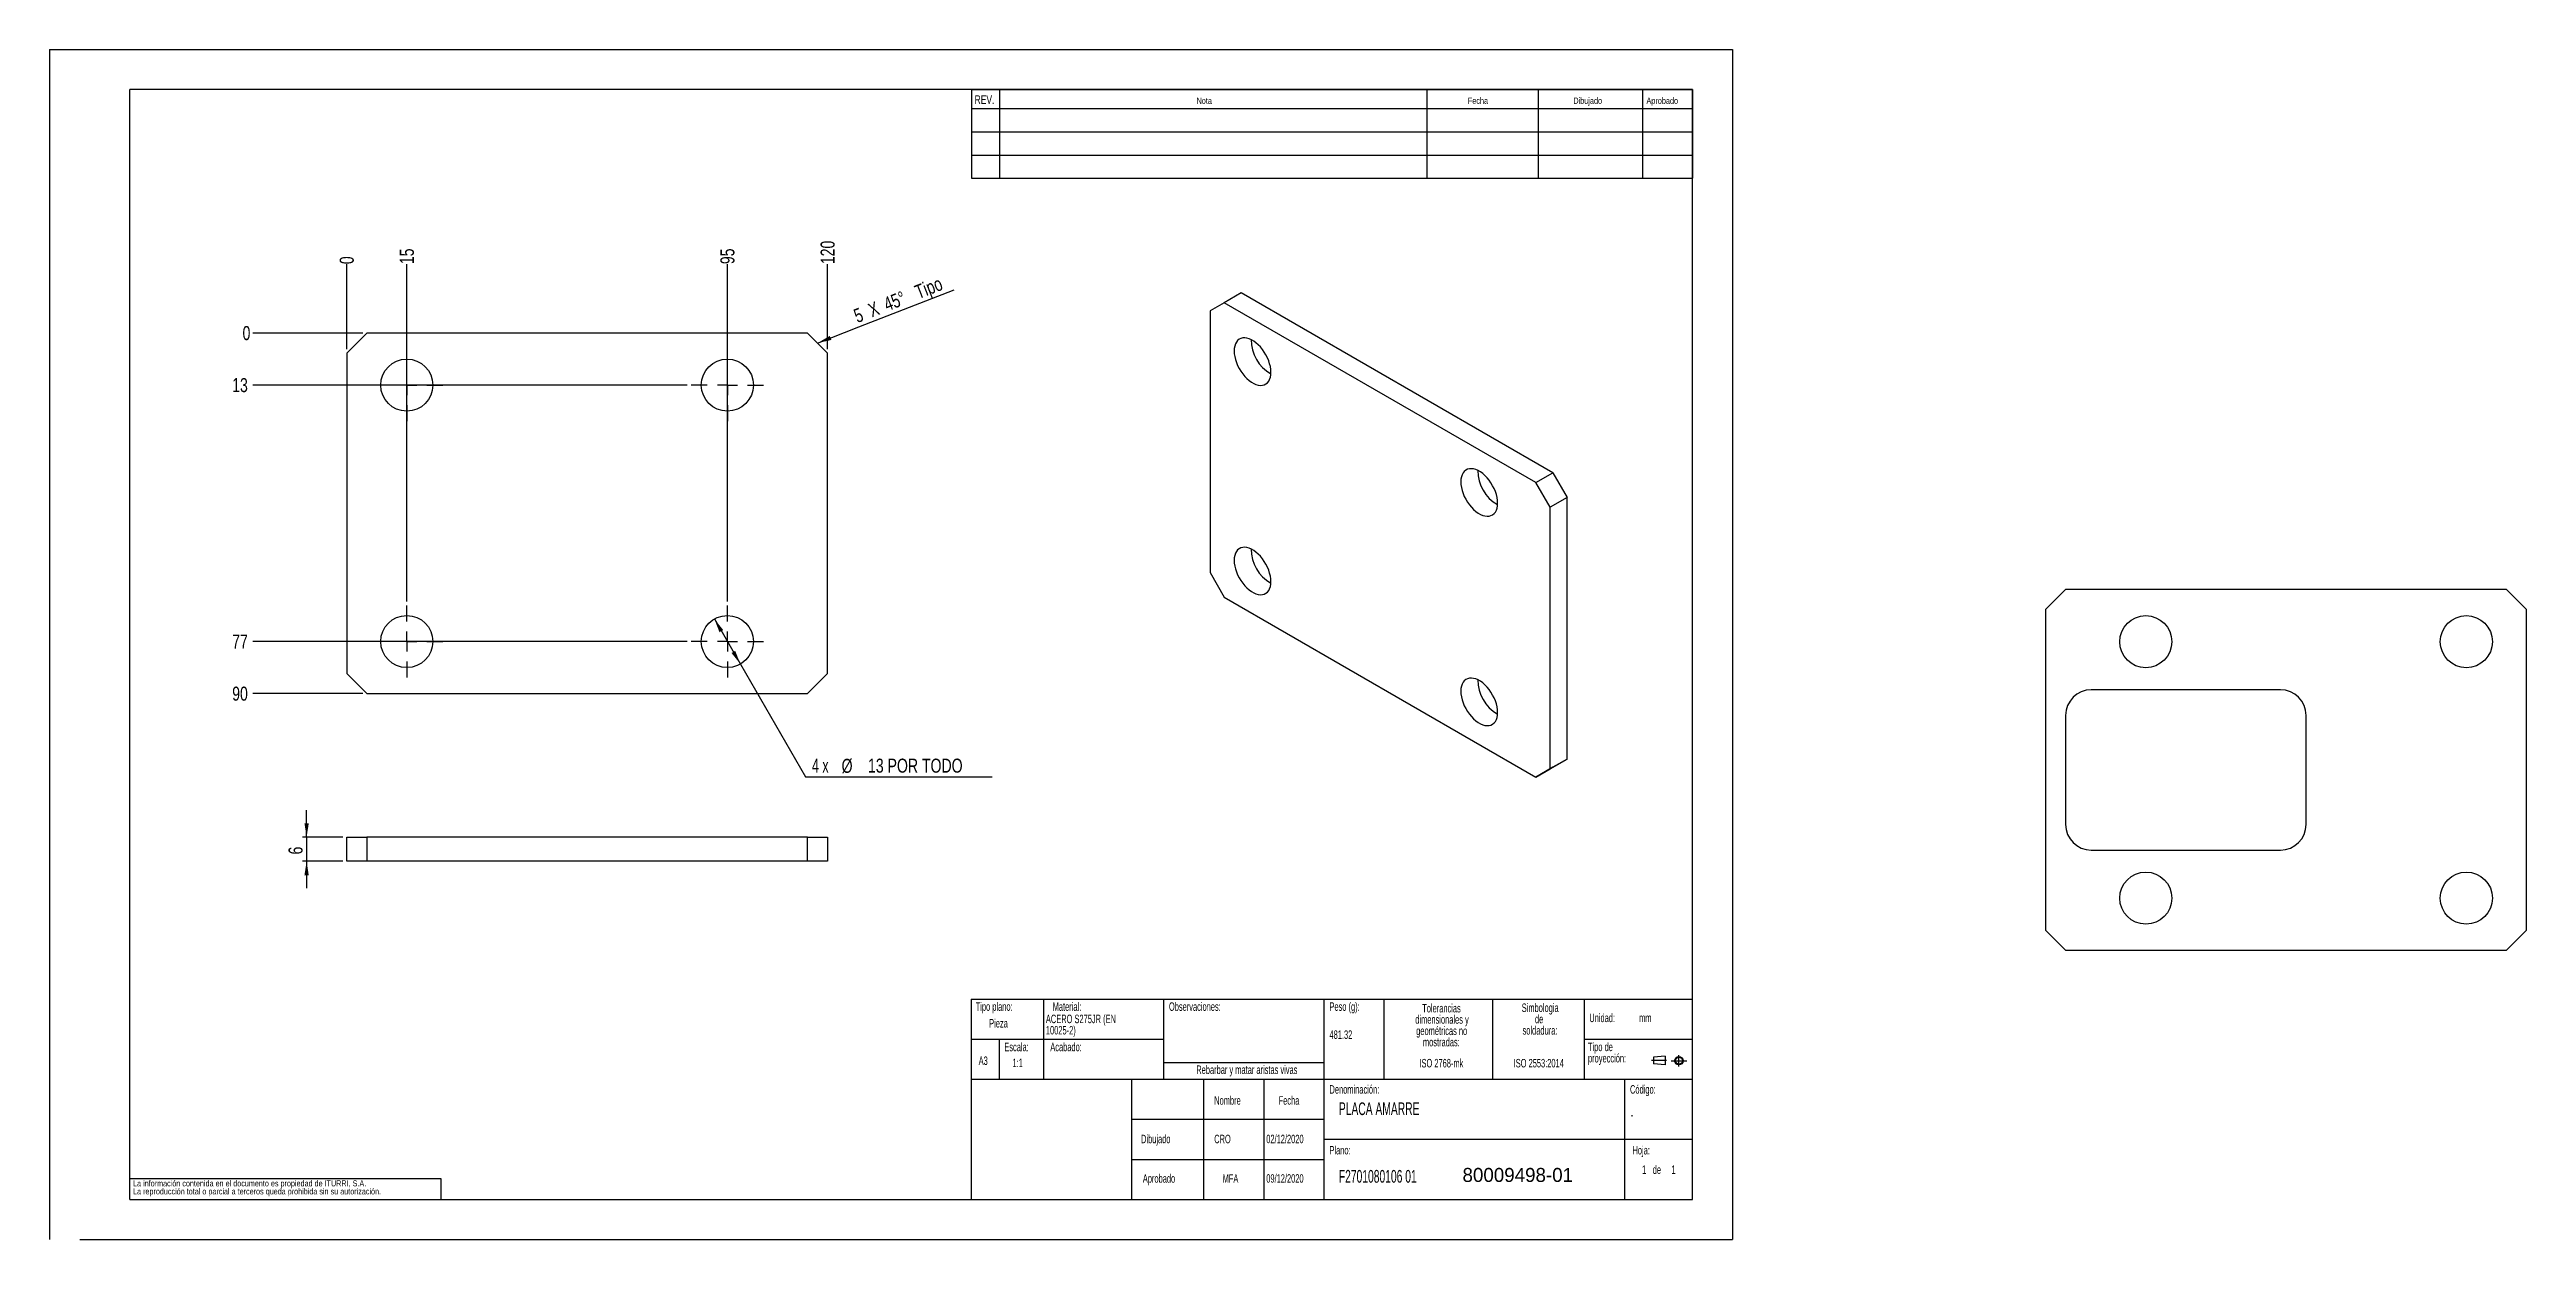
# Model space of a CAD drawing. Extents: x 0 to 618, y 0 to 297.
import ezdxf

# ---------------------------------------------------------------- set-up
doc = ezdxf.new("R2010")
doc.units = 0
doc.linetypes.add('SLD-CENTRADA-TRAZOS-LARGOS', pattern=[19.05, 15.24, -1.27, 1.27, -1.27])
doc.linetypes.add('SLD-CONTINUA', pattern=[0])
doc.layers.get('0').update_dxf_attribs({"linetype": 'CONTINUOUS'})
for name, color, linetype in [('FORMATO', 7, 'SLD-CONTINUA'), ('MARCADO', 5, 'CONTINUOUS'), ('SLD-0', 179, 'SLD-CONTINUA')]:
    doc.layers.add(name, color=color, linetype=linetype)
doc.styles.add('SLDTEXTSTYLE0', font='TXT', dxfattribs={"width": 0.605})
doc.styles.add('SLDTEXTSTYLE1', font='TXT', dxfattribs={"width": 0.75})
doc.styles.add('SLDTEXTSTYLE2', font='TXT', dxfattribs={"width": 0.666667})
doc.dimstyles.new('SLDDIMSTYLE0', dxfattribs={"dimtxt": 3.5, "dimasz": 3.5, "dimexe": 0, "dimexo": 0.0625, "dimgap": 0.875, "dimtad": 0, "dimtih": 1, "dimtoh": 1, "dimdec": 0, "dimrnd": 1e-09, "dimdsep": 46, "dimtxsty": 'SLDTEXTSTYLE1', "dimblk1": 'NONE', "dimblk2": 'NONE', "dimsah": 1, "dimcen": 0.09, "dimadec": 0, "dimazin": 0, "dimtfac": 1, "dimtdec": 0, "dimtofl": 0, "dimtmove": 0, "dimatfit": 3, "dimldrblk": 'NONE', "dimfxl": 1, "dimtolj": 1, "dimtzin": 12, "dimarcsym": 0})
doc.dimstyles.new('SLDDIMSTYLE1', dxfattribs={"dimtxt": 3.5, "dimasz": 3.5, "dimexe": 0, "dimexo": 0.0625, "dimgap": 0.875, "dimtad": 0, "dimtih": 1, "dimtoh": 1, "dimdec": 1, "dimrnd": 1e-09, "dimzin": 12, "dimdsep": 46, "dimtxsty": 'SLDTEXTSTYLE1', "dimblk1": 'NONE', "dimblk2": 'NONE', "dimsah": 1, "dimcen": 0.09, "dimadec": 0, "dimazin": 0, "dimtfac": 1, "dimtdec": 1, "dimtofl": 0, "dimtmove": 0, "dimatfit": 3, "dimldrblk": 'NONE', "dimfxl": 1, "dimtolj": 1, "dimtzin": 12, "dimarcsym": 0})
doc.dimstyles.new('SLDDIMSTYLE2', dxfattribs={"dimtxt": 3.5, "dimasz": 3.5, "dimexe": 0, "dimexo": 0.0625, "dimgap": 0.875, "dimtad": 0, "dimtih": 1, "dimtoh": 1, "dimdec": 6, "dimrnd": 1e-09, "dimzin": 12, "dimdsep": 46, "dimtxsty": 'SLDTEXTSTYLE1', "dimsah": 1, "dimcen": 0, "dimadec": 0, "dimazin": 0, "dimtfac": 1, "dimtdec": 1, "dimtmove": 0, "dimatfit": 3, "dimfxl": 1, "dimtolj": 1, "dimtzin": 12, "dimarcsym": 0})
doc.dimstyles.new('SLDDIMSTYLE3', dxfattribs={"dimtxt": 3.5, "dimasz": 3.5, "dimexe": 0, "dimexo": 0.0625, "dimgap": 0.875, "dimtad": 1, "dimdec": 1, "dimrnd": 1e-09, "dimzin": 12, "dimdsep": 46, "dimtxsty": 'SLDTEXTSTYLE1', "dimsah": 1, "dimcen": 0.09, "dimadec": 0, "dimazin": 0, "dimtfac": 1, "dimtdec": 1, "dimtmove": 0, "dimatfit": 0, "dimfxl": 1, "dimtolj": 1, "dimtzin": 12, "dimarcsym": 0})

# ---------------------------------------------------------------- blocks, each defined once
blk = doc.blocks.new('BLOQUE3')
at = {"color": 7, "linetype": 'SLD-CENTRADA-TRAZOS-LARGOS'}
for p, q in [((397.92, 130.06), (394.8, 130.06)), ((398.88, 130.02), (402.16, 130.02)), ((400.52, 128.85), (400.52, 131.19))]:
    blk.add_line(p, q, dxfattribs=at)
at = {"color": 7, "linetype": 'SLD-CONTINUA'}
for p, q in [((397.68, 130.95), (395.23, 130.77)), ((395.23, 130.77), (395.23, 129.34)), ((397.68, 129.16), (395.23, 129.34)), ((397.68, 130.95), (397.68, 129.16))]:
    blk.add_line(p, q, dxfattribs=at)
for radius in [0.892, 0.713]:
    blk.add_circle((400.52, 130.02), radius, dxfattribs=at)
blk = doc.blocks.new('SW_NOTE_0')
at = {"layer": 'SLD-0', "color": 0, "attachment_point": 2, "style": 'SLDTEXTSTYLE0'}
for s, insert, char_height in [('dimensionales y', (7.54, -0.09), 2.1167), ('Tolerancias', (7.41, 2.73), 2.1167), ('geométricas no', (7.46, -2.92), 2.1167), ('mostradas:', (7.38, -5.74), 2.117)]:
    blk.add_mtext(s, dxfattribs=dict(at, insert=insert, char_height=char_height))
blk = doc.blocks.new('SW_NOTE_0_1')
at = {"layer": 'SLD-0', "color": 0, "attachment_point": 1, "style": 'SLDTEXTSTYLE0'}
for s, insert, char_height in [('Tipo de', (0, 2.73), 2.117), ('proyección:', (0, -0.09), 2.1167)]:
    blk.add_mtext(s, dxfattribs=dict(at, insert=insert, char_height=char_height))
blk = doc.blocks.new('SW_NOTE_0_2')
at = {"layer": 'SLD-0', "color": 0, "char_height": 2.117, "attachment_point": 2, "style": 'SLDTEXTSTYLE0'}
for s, insert in [('Simbologia', (7.11, 2.73)), ('de', (6.84, -0.09)), ('soldadura:', (7.06, -2.92))]:
    blk.add_mtext(s, dxfattribs=dict(at, insert=insert))
blk = doc.blocks.new('SW_NOTE_0_3')
at = {"layer": 'SLD-0', "color": 0, "attachment_point": 1, "style": 'SLDTEXTSTYLE0'}
for s, insert, char_height in [('ACERO S275JR (EN', (0, 2.73), 2.1167), ('10025-2)', (0, -0.09), 2.117)]:
    blk.add_mtext(s, dxfattribs=dict(at, insert=insert, char_height=char_height))
blk = doc.blocks.new('SW_NOTE_0_4')
at = {"layer": 'SLD-0', "color": 0, "char_height": 1.5, "attachment_point": 1, "style": 'SLDTEXTSTYLE1'}
for s, insert in [('La información contenida en el documento es propiedad de ITURRI, S.A.', (0, 1.93)), ('La reproducción total o parcial a terceros queda prohibida sin su autorización.', (0, -0.07))]:
    blk.add_mtext(s, dxfattribs=dict(at, insert=insert))
blk = doc.blocks.new('SW_NOTE_0_5')
at = {"layer": 'SLD-0', "color": 0, "attachment_point": 2, "style": 'SLDTEXTSTYLE0'}
for s, insert, char_height in [('dimensionales y', (7.54, -0.09), 2.1167), ('Tolerancias', (7.41, 2.73), 2.1167), ('geométricas no', (7.46, -2.92), 2.1167), ('mostradas:', (7.38, -5.74), 2.117)]:
    blk.add_mtext(s, dxfattribs=dict(at, insert=insert, char_height=char_height))
blk = doc.blocks.new('SW_NOTE_0_6')
at = {"layer": 'SLD-0', "color": 0, "attachment_point": 1, "style": 'SLDTEXTSTYLE0'}
for s, insert, char_height in [('Tipo de', (0, 2.73), 2.117), ('proyección:', (0, -0.09), 2.1167)]:
    blk.add_mtext(s, dxfattribs=dict(at, insert=insert, char_height=char_height))
blk = doc.blocks.new('SW_NOTE_0_7')
at = {"layer": 'SLD-0', "color": 0, "char_height": 2.117, "attachment_point": 2, "style": 'SLDTEXTSTYLE0'}
for s, insert in [('Simbologia', (7.11, 2.73)), ('de', (6.84, -0.09)), ('soldadura:', (7.06, -2.92))]:
    blk.add_mtext(s, dxfattribs=dict(at, insert=insert))
blk = doc.blocks.new('SW_NOTE_0_8')
at = {"layer": 'SLD-0', "color": 0, "attachment_point": 1, "style": 'SLDTEXTSTYLE0'}
for s, insert, char_height in [('ACERO S275JR (EN', (0, 2.73), 2.1167), ('10025-2)', (0, -0.09), 2.117)]:
    blk.add_mtext(s, dxfattribs=dict(at, insert=insert, char_height=char_height))
blk = doc.blocks.new('SW_NOTE_0_9')
at = {"layer": 'SLD-0', "color": 0, "char_height": 1.5, "attachment_point": 1, "style": 'SLDTEXTSTYLE1'}
for s, insert in [('La información contenida en el documento es propiedad de ITURRI, S.A.', (0, 1.93)), ('La reproducción total o parcial a terceros queda prohibida sin su autorización.', (0, -0.07))]:
    blk.add_mtext(s, dxfattribs=dict(at, insert=insert))
blk = doc.blocks.new('_D')
at = {"layer": 'FORMATO', "transparency": 16777216}
blk.add_line((78.15, 226.24), (50.76, 226.24), dxfattribs=at)
at = {"layer": 'FORMATO', "transparency": 16777216, "insert": (48.17, 227.98), "char_height": 3.5, "attachment_point": 1, "style": 'SLDTEXTSTYLE1'}
blk.add_mtext('0', dxfattribs=at)
blk = doc.blocks.new('_NONE')
blk = doc.blocks.new('_D_1')
at = {"layer": 'FORMATO', "color": 7, "transparency": 16777216}
blk.add_line((159.15, 213.24), (50.76, 213.24), dxfattribs=at)
at = {"layer": 'FORMATO', "color": 7, "transparency": 16777216, "insert": (45.58, 214.98), "char_height": 3.5, "attachment_point": 1, "style": 'SLDTEXTSTYLE1'}
blk.add_mtext('13', dxfattribs=at)
blk = doc.blocks.new('_D_2')
at = {"layer": 'FORMATO', "color": 7, "transparency": 16777216}
blk.add_line((159.15, 149.24), (50.76, 149.24), dxfattribs=at)
at = {"layer": 'FORMATO', "color": 7, "transparency": 16777216, "insert": (45.58, 150.98), "char_height": 3.5, "attachment_point": 1, "style": 'SLDTEXTSTYLE1'}
blk.add_mtext('77', dxfattribs=at)
blk = doc.blocks.new('_D_3')
at = {"layer": 'FORMATO', "color": 7, "transparency": 16777216}
blk.add_line((78.15, 136.24), (50.76, 136.24), dxfattribs=at)
at = {"layer": 'FORMATO', "color": 7, "transparency": 16777216, "insert": (45.58, 137.98), "char_height": 3.5, "attachment_point": 1, "style": 'SLDTEXTSTYLE1'}
blk.add_mtext('90', dxfattribs=at)
blk = doc.blocks.new('_D_4')
at = {"layer": 'FORMATO', "transparency": 16777216}
blk.add_line((74.15, 222.24), (74.15, 243.43), dxfattribs=at)
at = {"layer": 'FORMATO', "transparency": 16777216, "insert": (72.41, 243.43), "char_height": 3.5, "attachment_point": 1, "rotation": 90, "style": 'SLDTEXTSTYLE1'}
blk.add_mtext('0', dxfattribs=at)
blk = doc.blocks.new('_D_5')
at = {"layer": 'FORMATO', "color": 7, "transparency": 16777216}
blk.add_line((89.15, 159.24), (89.15, 243.43), dxfattribs=at)
at = {"layer": 'FORMATO', "color": 7, "transparency": 16777216, "insert": (87.41, 243.43), "char_height": 3.5, "attachment_point": 1, "rotation": 90, "style": 'SLDTEXTSTYLE1'}
blk.add_mtext('15', dxfattribs=at)
blk = doc.blocks.new('_D_6')
at = {"layer": 'FORMATO', "color": 7, "transparency": 16777216}
blk.add_line((169.15, 159.24), (169.15, 243.43), dxfattribs=at)
at = {"layer": 'FORMATO', "color": 7, "transparency": 16777216, "insert": (167.41, 243.43), "char_height": 3.5, "attachment_point": 1, "rotation": 90, "style": 'SLDTEXTSTYLE1'}
blk.add_mtext('95', dxfattribs=at)
blk = doc.blocks.new('_D_7')
at = {"layer": 'FORMATO', "color": 7, "transparency": 16777216}
blk.add_line((194.15, 222.24), (194.15, 243.43), dxfattribs=at)
at = {"layer": 'FORMATO', "color": 7, "transparency": 16777216, "insert": (192.41, 243.43), "char_height": 3.5, "attachment_point": 1, "rotation": 90, "style": 'SLDTEXTSTYLE1'}
blk.add_mtext('120', dxfattribs=at)
blk = doc.blocks.new('_D_8')
at = {"layer": 'FORMATO', "transparency": 16777216}
for p, q in [((165.9, 154.87), (172.4, 143.61)), ((172.4, 143.61), (188.66, 115.45)), ((188.66, 115.45), (235.21, 115.45))]:
    blk.add_line(p, q, dxfattribs=at)
for points in [[(165.9, 154.87), (167.18, 151.57), (168.11, 152.11)], [(172.4, 143.61), (171.11, 146.92), (170.18, 146.38)]]:
    blk.add_solid(points, dxfattribs=at)
at = {"layer": 'FORMATO', "transparency": 16777216, "char_height": 3.5, "attachment_point": 1}
for s, insert, style in [('4 x', (190.25, 120.01), 'SLDTEXTSTYLE2'), ('%%c', (197.66, 119.96), 'SLDTEXTSTYLE1'), ('13 POR TODO', (204.25, 120.01), 'SLDTEXTSTYLE1')]:
    blk.add_mtext(s, dxfattribs=dict(at, insert=insert, style=style))
blk = doc.blocks.new('SW_CHAMFER_DIMENSION_0')
at = {"layer": 'FORMATO', "color": 0}
for p, q in [((0, 0), (23.76, 9.3)), ((-10.31, -4.02), (0, 0))]:
    blk.add_line(p, q, dxfattribs=at)
blk.add_solid([(-10.31, -4.02), (-6.85, -3.25), (-7.25, -2.24)], dxfattribs=at)
at = {"layer": 'FORMATO', "color": 0, "char_height": 3.5, "attachment_point": 1, "rotation": 21.37472, "style": 'SLDTEXTSTYLE1'}
for s, insert in [('X', (1.99, 5.62)), ('45°', (5.82, 7.12)), ('Tipo', (13.6, 10.17)), ('5', (-1.64, 4.2))]:
    blk.add_mtext(s, dxfattribs=dict(at, insert=insert))
blk = doc.blocks.new('SW_CENTERMARKSYMBOL_0')
at = {"layer": 'FORMATO', "color": 0}
for p, q in [((0, 5), (0, 9)), ((-5, 0), (-9, 0)), ((0, 0), (-2.5, 0)), ((0, 0), (0, 2.5)), ((0, 0), (0, -2.5)), ((0, 0), (2.5, 0)), ((5, 0), (9, 0)), ((0, -5), (0, -9))]:
    blk.add_line(p, q, dxfattribs=at)
blk = doc.blocks.new('SW_CENTERMARKSYMBOL_1')
at = {"layer": 'FORMATO', "color": 0}
for p, q in [((0, 5), (0, 9)), ((-5, 0), (-9, 0)), ((0, 0), (-2.5, 0)), ((0, 0), (0, 2.5)), ((0, 0), (0, -2.5)), ((0, 0), (2.5, 0)), ((5, 0), (9, 0)), ((0, -5), (0, -9))]:
    blk.add_line(p, q, dxfattribs=at)
blk = doc.blocks.new('SW_CENTERMARKSYMBOL_2')
at = {"layer": 'FORMATO', "color": 0}
for p, q in [((0, 5), (0, 9)), ((-5, 0), (-9, 0)), ((0, 0), (-2.5, 0)), ((0, 0), (0, 2.5)), ((0, 0), (0, -2.5)), ((0, 0), (2.5, 0)), ((5, 0), (9, 0)), ((0, -5), (0, -9))]:
    blk.add_line(p, q, dxfattribs=at)
blk = doc.blocks.new('SW_CENTERMARKSYMBOL_3')
at = {"layer": 'FORMATO', "color": 0}
for p, q in [((0, 5), (0, 9)), ((-5, 0), (-9, 0)), ((0, 0), (-2.5, 0)), ((0, 0), (0, 2.5)), ((0, 0), (0, -2.5)), ((0, 0), (2.5, 0)), ((5, 0), (9, 0)), ((0, -5), (0, -9))]:
    blk.add_line(p, q, dxfattribs=at)
blk = doc.blocks.new('_D_9')
at = {"layer": 'FORMATO', "color": 7, "transparency": 16777216}
for p, q in [((64.15, 100.38), (64.15, 107.11)), ((73.15, 100.38), (63.15, 100.38)), ((64.15, 100.38), (64.15, 94.38)), ((73.15, 94.38), (63.15, 94.38)), ((64.15, 94.38), (64.15, 87.65))]:
    blk.add_line(p, q, dxfattribs=at)
for points in [[(64.15, 100.38), (64.69, 103.88), (63.61, 103.88)], [(64.15, 94.38), (63.61, 90.88), (64.69, 90.88)]]:
    blk.add_solid(points, dxfattribs=at)
at = {"layer": 'FORMATO', "color": 7, "transparency": 16777216, "insert": (59.64, 96.09), "char_height": 3.5, "attachment_point": 1, "rotation": 90, "style": 'SLDTEXTSTYLE1'}
blk.add_mtext('6', dxfattribs=at)

msp = doc.modelspace()

# ---------------------------------------------------------------- linework, layer by layer
at = {"color": 7, "linetype": 'SLD-CONTINUA'}
for p, q in [((0, 297), (420, 297)), ((0, 297), (0, -0.0013492)), ((420, 297), (420, 0)), ((410, 287), (20, 287)), ((20, 10), (20, 287)), ((410, 10), (410, 287)), ((297.3746, 236.2460207), (293.1319593, 233.7967963)), ((375.1563455, 191.3435748), (297.3746, 236.2460207)), ((293.1319593, 233.7967963), (289.5964261, 231.75511)), ((289.5964261, 231.75511), (289.5964261, 166.4318465)), ((370.9137048, 188.8943504), (293.1319593, 233.7967963)), ((79.1472165, 226.2439054), (74.1472175, 221.2439027)), ((189.1472159, 226.2439054), (79.1472165, 226.2439054)), ((194.1472148, 221.2439027), (189.1472159, 226.2439054)), ((74.1472175, 221.2439027), (74.1472175, 141.2439045)), ((194.1472148, 141.2439045), (194.1472148, 221.2439027)), ((370.9137048, 188.8943504), (375.1563455, 191.3435748)), ((374.449238, 182.7706243), (370.9137048, 188.8943504)), ((375.1563455, 191.3435748), (378.6918787, 185.2198487)), ((378.6918787, 185.2198487), (374.449238, 182.7706243)), ((374.449238, 117.4473608), (374.449238, 182.7706243)), ((378.6918787, 119.8965852), (378.6918787, 185.2198487)), ((289.5964261, 166.4318465), (293.1319593, 160.3081204)), ((503.1049535, 162.1973166), (498.1049545, 157.1973139)), ((613.1049529, 162.1973166), (503.1049535, 162.1973166)), ((618.1049519, 157.1973139), (613.1049529, 162.1973166)), ((293.1319593, 160.3081204), (370.9137048, 115.4056745)), ((498.1049545, 157.1973139), (498.1049545, 77.1973157)), ((618.1049519, 77.1973157), (618.1049519, 157.1973139)), ((74.1472175, 141.2439045), (79.1472165, 136.2439018)), ((79.1472165, 136.2439018), (189.1472159, 136.2439018)), ((189.1472159, 136.2439018), (194.1472148, 141.2439045)), ((375.1563455, 117.8548988), (370.9137048, 115.4056745)), ((370.9137048, 115.4056745), (374.449238, 117.4473608)), ((374.449238, 117.4473608), (378.6918787, 119.8965852)), ((378.6918787, 119.8965852), (375.1563455, 117.8548988)), ((74.1472175, 94.3818195), (74.1472175, 100.3818196)), ((74.1472175, 100.3818196), (79.1472165, 100.3818196)), ((79.1472165, 100.3818196), (79.1472165, 94.3818195)), ((189.1472159, 100.3818196), (79.1472165, 100.3818196)), ((189.1472159, 94.3818195), (189.1472159, 100.3818196)), ((189.1472159, 100.3818196), (194.1472148, 100.3818196)), ((194.1472148, 100.3818196), (194.1472148, 94.3818195)), ((79.1472165, 94.3818195), (74.1472175, 94.3818195)), ((189.1472159, 94.3818195), (79.1472165, 94.3818195)), ((194.1472148, 94.3818195), (189.1472159, 94.3818195)), ((498.1049545, 77.1973157), (503.1049535, 72.197313)), ((613.1049529, 72.197313), (618.1049519, 77.1973157)), ((503.1049535, 72.197313), (613.1049529, 72.197313)), ((230, 60), (410, 60)), ((230, 60), (230, 10)), ((20, 10), (410, 10)), ((7.5306184, 0), (420, 0))]:
    msp.add_line(p, q, dxfattribs=at)
at = {"color": 7, "linetype": 'SLD-CONTINUA', "flags": 128}
for points in [[(304.7992211, 216.4463987), (304.7629774, 217.132529), (304.6548234, 217.849681), (304.4764605, 218.5865513), (304.2307023, 219.3315111), (303.9214261, 220.0728163), (303.5535078, 220.7987759), (303.1327505, 221.4979426), (302.6657898, 222.1592855), (302.1599907, 222.7723749), (301.6233296, 223.3275476), (301.0642675, 223.8160439), (300.4916235, 224.2301626), (299.9144303, 224.5633691), (299.3417864, 224.8104111), (298.7827242, 224.9673942), (298.2460631, 225.0318372), (297.7402641, 225.0027309), (297.2733033, 224.8805294), (296.8525461, 224.6671588), (296.4846278, 224.3659886), (296.1753516, 223.9817661), (295.9295933, 223.5205527), (295.7512305, 222.9896158), (295.6430764, 222.3973358), (295.6068328, 221.7530515), (295.6430764, 221.0669197), (295.7512305, 220.3497662), (295.9295933, 219.6128974), (296.1753516, 218.867936), (296.4846278, 218.1266309), (296.8525461, 217.4006712), (297.2733033, 216.7015061), (297.7402641, 216.0401632), (298.2460631, 215.4270723), (298.7827242, 214.8718995), (299.3417864, 214.3834033), (299.9144303, 213.9692846), (300.4916235, 213.636078), (301.0642675, 213.3890361), (301.6233296, 213.2320529), (302.1599907, 213.16761), (302.6657898, 213.1967178), (303.1327505, 213.3189193), (303.5535078, 213.5322884), (303.9214261, 213.8334586), (304.2307023, 214.2176811), (304.4764605, 214.678896), (304.6548234, 215.2098314), (304.7629774, 215.8021129), (304.7992211, 216.4463987)], [(361.3677623, 183.7900749), (361.3315213, 184.4762038), (361.2233646, 185.1933573), (361.0450018, 185.9302275), (360.7992461, 186.6751859), (360.4899673, 187.4164926), (360.1220516, 188.1424507), (359.7012944, 188.8416173), (359.2343336, 189.5029602), (358.7285346, 190.1160496), (358.1918709, 190.6712239), (357.6328114, 191.1597187), (357.0601674, 191.5738373), (356.4829716, 191.9070454), (355.9103276, 192.1540874), (355.3512681, 192.311069), (354.8146044, 192.3755135), (354.3088053, 192.3464072), (353.8418446, 192.2242057), (353.4210886, 192.0108343), (353.0531704, 191.7096641), (352.7438941, 191.3254416), (352.4981359, 190.8642282), (352.319773, 190.3332913), (352.2116176, 189.7410121), (352.1753753, 189.096727), (352.2116176, 188.4105959), (352.319773, 187.6934417), (352.4981359, 186.9565729), (352.7438941, 186.2116115), (353.0531704, 185.4703063), (353.4210886, 184.7443467), (353.8418446, 184.0451824), (354.3088053, 183.3838395), (354.8146044, 182.7707485), (355.3512681, 182.2155743), (355.9103276, 181.7270795), (356.4829716, 181.3129608), (357.0601674, 180.9797528), (357.6328114, 180.7327108), (358.1918709, 180.5757292), (358.7285346, 180.5112847), (359.2343336, 180.5403925), (359.7012944, 180.662594), (360.1220516, 180.8759631), (360.4899673, 181.1771349), (360.7992461, 181.5613558), (361.0450018, 182.0225722), (361.2233646, 182.5535077), (361.3315213, 183.1457876), (361.3677623, 183.7900749)], [(304.7992211, 164.1877842), (304.7629774, 164.8739161), (304.6548234, 165.5910696), (304.4764605, 166.3279384), (304.2307023, 167.0728997), (303.9214261, 167.8142049), (303.5535078, 168.5401645), (303.1327505, 169.2393296), (302.6657898, 169.9006726), (302.1599907, 170.5137635), (301.6233296, 171.0689362), (301.0642675, 171.5574325), (300.4916235, 171.9715512), (299.9144303, 172.3047577), (299.3417864, 172.5517997), (298.7827242, 172.7087828), (298.2460631, 172.7732258), (297.7402641, 172.744118), (297.2733033, 172.6219165), (296.8525461, 172.4085474), (296.4846278, 172.1073772), (296.1753516, 171.7231547), (295.9295933, 171.2619398), (295.7512305, 170.7310044), (295.6430764, 170.1387229), (295.6068328, 169.4944371), (295.6430764, 168.8083068), (295.7512305, 168.0911548), (295.9295933, 167.3542845), (296.1753516, 166.6093246), (296.4846278, 165.8680195), (296.8525461, 165.1420598), (297.2733033, 164.4428932), (297.7402641, 163.7815503), (298.2460631, 163.1684609), (298.7827242, 162.6132881), (299.3417864, 162.1247919), (299.9144303, 161.7106732), (300.4916235, 161.3774666), (301.0642675, 161.1304247), (301.6233296, 160.9734415), (302.1599907, 160.9089986), (302.6657898, 160.9381048), (303.1327505, 161.0603064), (303.5535078, 161.273677), (303.9214261, 161.5748472), (304.2307023, 161.9590697), (304.4764605, 162.4202831), (304.6548234, 162.95122), (304.7629774, 163.5435), (304.7992211, 164.1877842)], [(361.3677623, 131.5314605), (361.3315213, 132.2175908), (361.2233646, 132.9347459), (361.0450018, 133.6716146), (360.7992461, 134.4165745), (360.4899673, 135.1578812), (360.1220516, 135.8838393), (359.7012944, 136.5830044), (359.2343336, 137.2443473), (358.7285346, 137.8574382), (358.1918709, 138.4126125), (357.6328114, 138.9011073), (357.0601674, 139.3152259), (356.4829716, 139.648434), (355.9103276, 139.895476), (355.3512681, 140.0524576), (354.8146044, 140.1169021), (354.3088053, 140.0877943), (353.8418446, 139.9655927), (353.4210886, 139.7522229), (353.0531704, 139.4510527), (352.7438941, 139.0668302), (352.4981359, 138.6056153), (352.319773, 138.0746799), (352.2116176, 137.4823992), (352.1753753, 136.8381126), (352.2116176, 136.151983), (352.319773, 135.4348303), (352.4981359, 134.69796), (352.7438941, 133.9530001), (353.0531704, 133.2116949), (353.4210886, 132.4857353), (353.8418446, 131.7865695), (354.3088053, 131.1252265), (354.8146044, 130.5121371), (355.3512681, 129.9569629), (355.9103276, 129.4684681), (356.4829716, 129.0543494), (357.0601674, 128.7211414), (357.6328114, 128.4740994), (358.1918709, 128.3171178), (358.7285346, 128.2526733), (359.2343336, 128.2817796), (359.7012944, 128.4039811), (360.1220516, 128.6173517), (360.4899673, 128.9185235), (360.7992461, 129.3027444), (361.0450018, 129.7639593), (361.2233646, 130.2948963), (361.3315213, 130.8871747), (361.3677623, 131.5314605)]]:
    msp.add_lwpolyline(points, dxfattribs=at)
at = {"color": 7, "linetype": 'SLD-CONTINUA'}
for centre in [(89.1472162, 213.2439036), (169.1472162, 213.2439036), (89.1472162, 149.2439036), (169.1472162, 149.2439036), (523.1049532, 149.1973148), (603.1049532, 149.1973148), (523.1049532, 85.1973148), (603.1049532, 85.1973148)]:
    msp.add_circle(centre, 6.5, dxfattribs=at)
for centre, radius, start, end in [((309.5351462, 224.487043), 9.6735043, 179.3937875514, 240.6008421872), ((366.1036821, 191.8307132), 9.6734964, 179.3937600686, 240.6008519737), ((309.5351513, 172.2284331), 9.6735093, 179.393796289, 240.6008246029), ((366.1036872, 139.5721032), 9.6735014, 179.3937688061, 240.6008343894)]:
    msp.add_arc(centre, radius, start, end, dxfattribs=at)
at = {"layer": 'FORMATO'}
for p, q in [((230.0914672, 287), (410, 287)), ((230.0914672, 287), (230.0914672, 264.8655853)), ((237.033566, 287), (237.033566, 264.8655853)), ((343.6570514, 287), (343.6570514, 264.8655853)), ((371.4622379, 287), (371.4622379, 264.8655853)), ((397.5127429, 287), (397.5127429, 264.8655853)), ((410, 287), (410, 264.8655853)), ((230.0914672, 282.2655853), (410, 282.2655853)), ((230.0914672, 276.4655853), (410, 276.4655853)), ((230.0914672, 270.6655853), (410, 270.6655853)), ((230.0914672, 264.8655853), (410, 264.8655853))]:
    msp.add_line(p, q, dxfattribs=at)
at = {"layer": 'MARCADO', "linetype": 'SLD-CONTINUA'}
for p, q in [((556.7073453, 137.1973143), (509.5049538, 137.1973143)), ((503.1049535, 130.797315), (503.1049535, 103.5973146)), ((563.1049529, 103.5973146), (563.1049529, 130.797315)), ((509.5049538, 97.1973152), (556.7073453, 97.1973152))]:
    msp.add_line(p, q, dxfattribs=at)
for centre, start, end in [((509.5049532, 130.7973148), 90, 180), ((556.7049532, 130.7973148), 0, 90), ((509.5049532, 103.5973148), 180, 270), ((556.7049532, 103.5973148), 270, 0)]:
    msp.add_arc(centre, 6.4, start, end, dxfattribs=at)
at = {"layer": 'SLD-0'}
for p, q in [((248, 60), (248, 40)), ((278, 60), (278, 40)), ((318, 60), (318, 40)), ((333, 60), (333, 40)), ((360.0817104, 60), (360.0817104, 40)), ((383, 60), (383, 40)), ((230, 50), (248, 50)), ((237, 50), (237, 40)), ((248, 50), (278, 50)), ((383, 50), (410, 50)), ((278, 44.1579283), (318, 44.1579283)), ((230, 40), (410, 40)), ((270, 40), (270, 10)), ((288, 40), (288, 10)), ((303, 40), (303, 10)), ((318, 40), (318, 10)), ((393, 40), (393, 10)), ((270, 30), (318, 30)), ((318, 25), (393, 25)), ((393, 25), (410, 25)), ((270, 20), (318, 20)), ((20.0022181, 15.2451547), (97.6286732, 15.2451547)), ((97.6286732, 15.2451547), (97.6286732, 10))]:
    msp.add_line(p, q, dxfattribs=at)

# ---------------------------------------------------------------- block references
at = {"color": 7, "linetype": 'Continuous', "xscale": 1.2, "yscale": 1.2, "zscale": 1.2}
msp.add_blockref('BLOQUE3', (-74.0107556, -111.4075522), dxfattribs=at)
msp.add_blockref('BLOQUE3', (-74.0107556, -111.4075522), dxfattribs=at)
at = {"layer": 'FORMATO'}
msp.add_blockref('SW_CHAMFER_DIMENSION_0', (201.9585371, 227.7597988), dxfattribs=at)
at = {"layer": 'FORMATO', "color": 7}
for name, p in [('SW_CENTERMARKSYMBOL_3', (89.1472162, 213.2439036)), ('SW_CENTERMARKSYMBOL_2', (169.1472162, 213.2439036)), ('SW_CENTERMARKSYMBOL_1', (89.1472162, 149.2439036)), ('SW_CENTERMARKSYMBOL_0', (169.1472162, 149.2439036))]:
    msp.add_blockref(name, p, dxfattribs=at)
at = {"layer": 'SLD-0'}
for name, p in [('SW_NOTE_0_3', (248.6348285, 53.377232)), ('SW_NOTE_0_8', (248.6348285, 53.377232)), ('SW_NOTE_0', (339.9454214, 56.0559764)), ('SW_NOTE_0_5', (339.9454214, 56.0559764)), ('SW_NOTE_0_2', (364.8731216, 56.1655427)), ('SW_NOTE_0_7', (364.8731216, 56.1655427)), ('SW_NOTE_0_1', (383.9139954, 46.3909454)), ('SW_NOTE_0_6', (383.9139954, 46.3909454)), ('SW_NOTE_0_4', (20.8378339, 12.8192045)), ('SW_NOTE_0_9', (20.8378339, 12.8192045))]:
    msp.add_blockref(name, p, dxfattribs=at)

# ---------------------------------------------------------------- texts
at = {"insert": (352.6011123, 17.8530792), "char_height": 3.5, "width": 30.0125, "attachment_point": 1}
msp.add_mtext('80009498-01', dxfattribs=at)
at = {"layer": 'FORMATO', "attachment_point": 1, "style": 'SLDTEXTSTYLE1'}
for s, insert, char_height in [('REV.', (230.8356964, 285.5521402), 2.11666667), ('Nota', (286.2243836, 285.0258187), 1.5875), ('Fecha', (353.9264063, 285.0258187), 1.5875), ('Dibujado', (380.2608472, 285.0258187), 1.5875), ('Aprobado', (398.510071, 285.0258187), 1.5875)]:
    msp.add_mtext(s, dxfattribs=dict(at, insert=insert, char_height=char_height))
at = {"layer": 'SLD-0', "style": 'SLDTEXTSTYLE0'}
for s, insert, char_height, attachment_point in [('Tipo plano:', (231.1292908, 59.1808646), 2.116666667, 1), ('Tipo plano:', (231.1292908, 59.1808646), 2.116666667, 1), ('Material:', (250.3296691, 59.1808646), 2.11666667, 1), ('Material:', (250.3296691, 59.1808646), 2.11666667, 1), ('Observaciones:', (279.3386151, 59.1808646), 2.116666667, 1), ('Observaciones:', (279.3386151, 59.1808646), 2.116666667, 1), ('Peso (g):', (319.4030594, 59.1808646), 2.11666667, 1), ('Peso (g):', (319.4030594, 59.1808646), 2.11666667, 1), ('Unidad:', (384.2461492, 56.3706281), 2.11666667, 1), ('Unidad:', (384.2461492, 56.3706281), 2.11666667, 1), ('mm', (396.6621778, 56.3706281), 2.11666667, 1), ('mm', (396.6621778, 56.3706281), 2.11666667, 1), ('Pieza', (234.4725947, 55.0191957), 2.11666667, 1), ('Pieza', (234.4725947, 55.0191957), 2.11666667, 1), ('481.32', (319.4030594, 52.1813088), 2.11666667, 1), ('481.32', (319.4030594, 52.1813088), 2.11666667, 1), ('A3', (231.8593489, 45.6743677), 2.11666667, 1), ('A3', (231.8593489, 45.6743677), 2.11666667, 1), ('Escala:', (238.263105, 49.1014685), 2.11666667, 1), ('Escala:', (238.263105, 49.1014685), 2.11666667, 1), ('1:1', (240.2902322, 45.1347448), 2.11666667, 1), ('1:1', (240.2902322, 45.1347448), 2.11666667, 1), ('Acabado:', (249.7382769, 49.1014685), 2.11666667, 1), ('Acabado:', (249.7382769, 49.1014685), 2.11666667, 1), ('Rebarbar y matar aristas vivas', (298.7854901, 43.4237297), 2.116666667, 2), ('Rebarbar y matar aristas vivas', (298.7854901, 43.4237297), 2.116666667, 2), ('ISO 2768-mk', (347.3366056, 45.0600174), 2.116666667, 2), ('ISO 2768-mk', (347.3366056, 45.0600174), 2.116666667, 2), ('ISO 2553:2014', (371.6253871, 45.0600174), 2.116666667, 2), ('ISO 2553:2014', (371.6253871, 45.0600174), 2.116666667, 2), ('Denominación:', (319.4030594, 38.5143113), 2.116666667, 1), ('Denominación:', (319.4030594, 38.5143113), 2.116666667, 1), ('Código:', (394.3979394, 38.5143113), 2.11666667, 1), ('Código:', (394.3979394, 38.5143113), 2.11666667, 1), ('Nombre', (290.6377459, 35.7548338), 2.11666667, 1), ('Nombre', (290.6377459, 35.7548338), 2.11666667, 1), ('Fecha', (306.7083309, 35.7548338), 2.11666667, 1), ('Fecha', (306.7083309, 35.7548338), 2.11666667, 1), ('PLACA AMARRE', (321.7389698, 34.2173321), 3.175, 1), ('PLACA AMARRE', (321.7389698, 34.2173321), 3.175, 1), ('-', (394.586386, 32.1931686), 2.1166667, 1), ('-', (394.586386, 32.1931686), 2.1166667, 1), ('Dibujado', (272.3731861, 26.1403087), 2.11666667, 1), ('Dibujado', (272.3731861, 26.1403087), 2.11666667, 1), ('CRO', (290.6377459, 26.1403088), 2.11666667, 1), ('02/12/2020', (303.6286535, 26.1403088), 2.11666667, 1), ('Plano:', (319.4030594, 23.3382675), 2.11666667, 1), ('Plano:', (319.4030594, 23.3382675), 2.11666667, 1), ('Hoja:', (395.0139177, 23.3382675), 2.11666667, 1), ('Hoja:', (395.0139177, 23.3382675), 2.11666667, 1), ('de', (400.0775025, 18.4749037), 2.11666667, 1), ('de', (400.0775025, 18.4749037), 2.11666667, 1), ('de', (400.0775025, 18.4749037), 2.11666667, 1), ('de', (400.0775025, 18.4749037), 2.11666667, 1), ('Aprobado', (272.8245418, 16.2823587), 2.11666667, 1), ('Aprobado', (272.8245418, 16.2823587), 2.11666667, 1), ('MFA', (292.7350585, 16.2823587), 2.11666667, 1), ('09/12/2020', (303.6286535, 16.2823587), 2.11666667, 1), ('F2701080106 01', (321.7389698, 17.3467609), 3.175, 1), ('F2701080106 01', (321.7389698, 17.3467609), 3.175, 1), ('1', (397.4127138, 18.4749038), 2.1166667, 1), ('1', (397.4127138, 18.4749038), 2.1166667, 1), ('1', (397.4127138, 18.4749038), 2.1166667, 1), ('1', (397.4127138, 18.4749038), 2.1166667, 1), ('1', (404.7307995, 18.4749038), 2.1166667, 1), ('1', (404.7307995, 18.4749038), 2.1166667, 1), ('1', (404.7307995, 18.4749038), 2.1166667, 1), ('1', (404.7307995, 18.4749038), 2.1166667, 1)]:
    msp.add_mtext(s, dxfattribs=dict(at, insert=insert, char_height=char_height, attachment_point=attachment_point))

# ---------------------------------------------------------------- dimensions: what is measured, and where the dimension line sits
at = {"layer": 'FORMATO', "color": 7}
for feature_location, offset, dtype, origin, picture, middle in [((194.1472162, 221.2439036), (0, 22.18986), 1, (74.1472162, 221.2439036), '_D_7', (194.1472162, 247.3129303)), ((89.1472162, 158.2439036), (0, 85.18986), 1, (74.1472162, 221.2439036), '_D_5', (89.1472162, 246.0198748)), ((169.1472162, 158.2439036), (0, 85.18986), 1, (74.1472162, 221.2439036), '_D_6', (169.1472162, 246.0198748)), ((160.1472162, 213.2439036), (-109.3909487, 0), 0, (79.1472162, 226.2439036), '_D_1', (48.1701563, 213.2439036)), ((160.1472162, 149.2439036), (-109.3909487, 0), 0, (79.1472162, 226.2439036), '_D_2', (48.1701563, 149.2439036)), ((79.1472162, 136.2439036), (-28.3909487, 0), 0, (79.1472162, 226.2439036), '_D_3', (48.1701563, 136.2439036))]:
    dim = msp.add_ordinate_dim(feature_location=feature_location, offset=offset, dtype=dtype, origin=origin, dimstyle='SLDDIMSTYLE1', dxfattribs=at)
    dim.commit()
    dim.dimension.update_dxf_attribs({"geometry": picture, "text_midpoint": middle})
at = {"layer": 'FORMATO'}
for feature_location, offset, dtype, origin, picture, middle in [((74.1472161742, 221.243903577), (0, 22.1898600311), 1, (74.1472161742, 221.243903577), '_D_4', (74.1472161742, 244.7268192048)), ((79.1472161742, 226.243903577), (-28.3909486781, 0), 0, (79.1472161742, 226.243903577), '_D', (49.4632118994, 226.243903577))]:
    dim = msp.add_ordinate_dim(feature_location=feature_location, offset=offset, dtype=dtype, origin=origin, dimstyle='SLDDIMSTYLE0', dxfattribs=at)
    dim.commit()
    dim.dimension.update_dxf_attribs({"geometry": picture, "text_midpoint": middle})
dim = msp.add_diameter_dim_2p(p1=(172.3972162, 143.6147385), p2=(165.8972162, 154.8730687), text='4 x <> POR TODO\\P', dimstyle='SLDDIMSTYLE2', dxfattribs=at)
dim.commit()
dim.dimension.update_dxf_attribs({"geometry": '_D_8', "text_midpoint": (212.7265474, 118.2530104), "dimtype": 163})
at = {"layer": 'FORMATO', "color": 7}
dim = msp.add_linear_dim(base=(64.1472162, 94.3818196), p1=(74.1472162, 100.3818196), p2=(74.1472162, 94.3818196), angle=90, dimstyle='SLDDIMSTYLE3', dxfattribs=at)
dim.commit()
dim.dimension.update_dxf_attribs({"geometry": '_D_9', "text_midpoint": (64.1472162, 97.3818196), "dimtype": 160})

doc.saveas('drawing.dxf')
